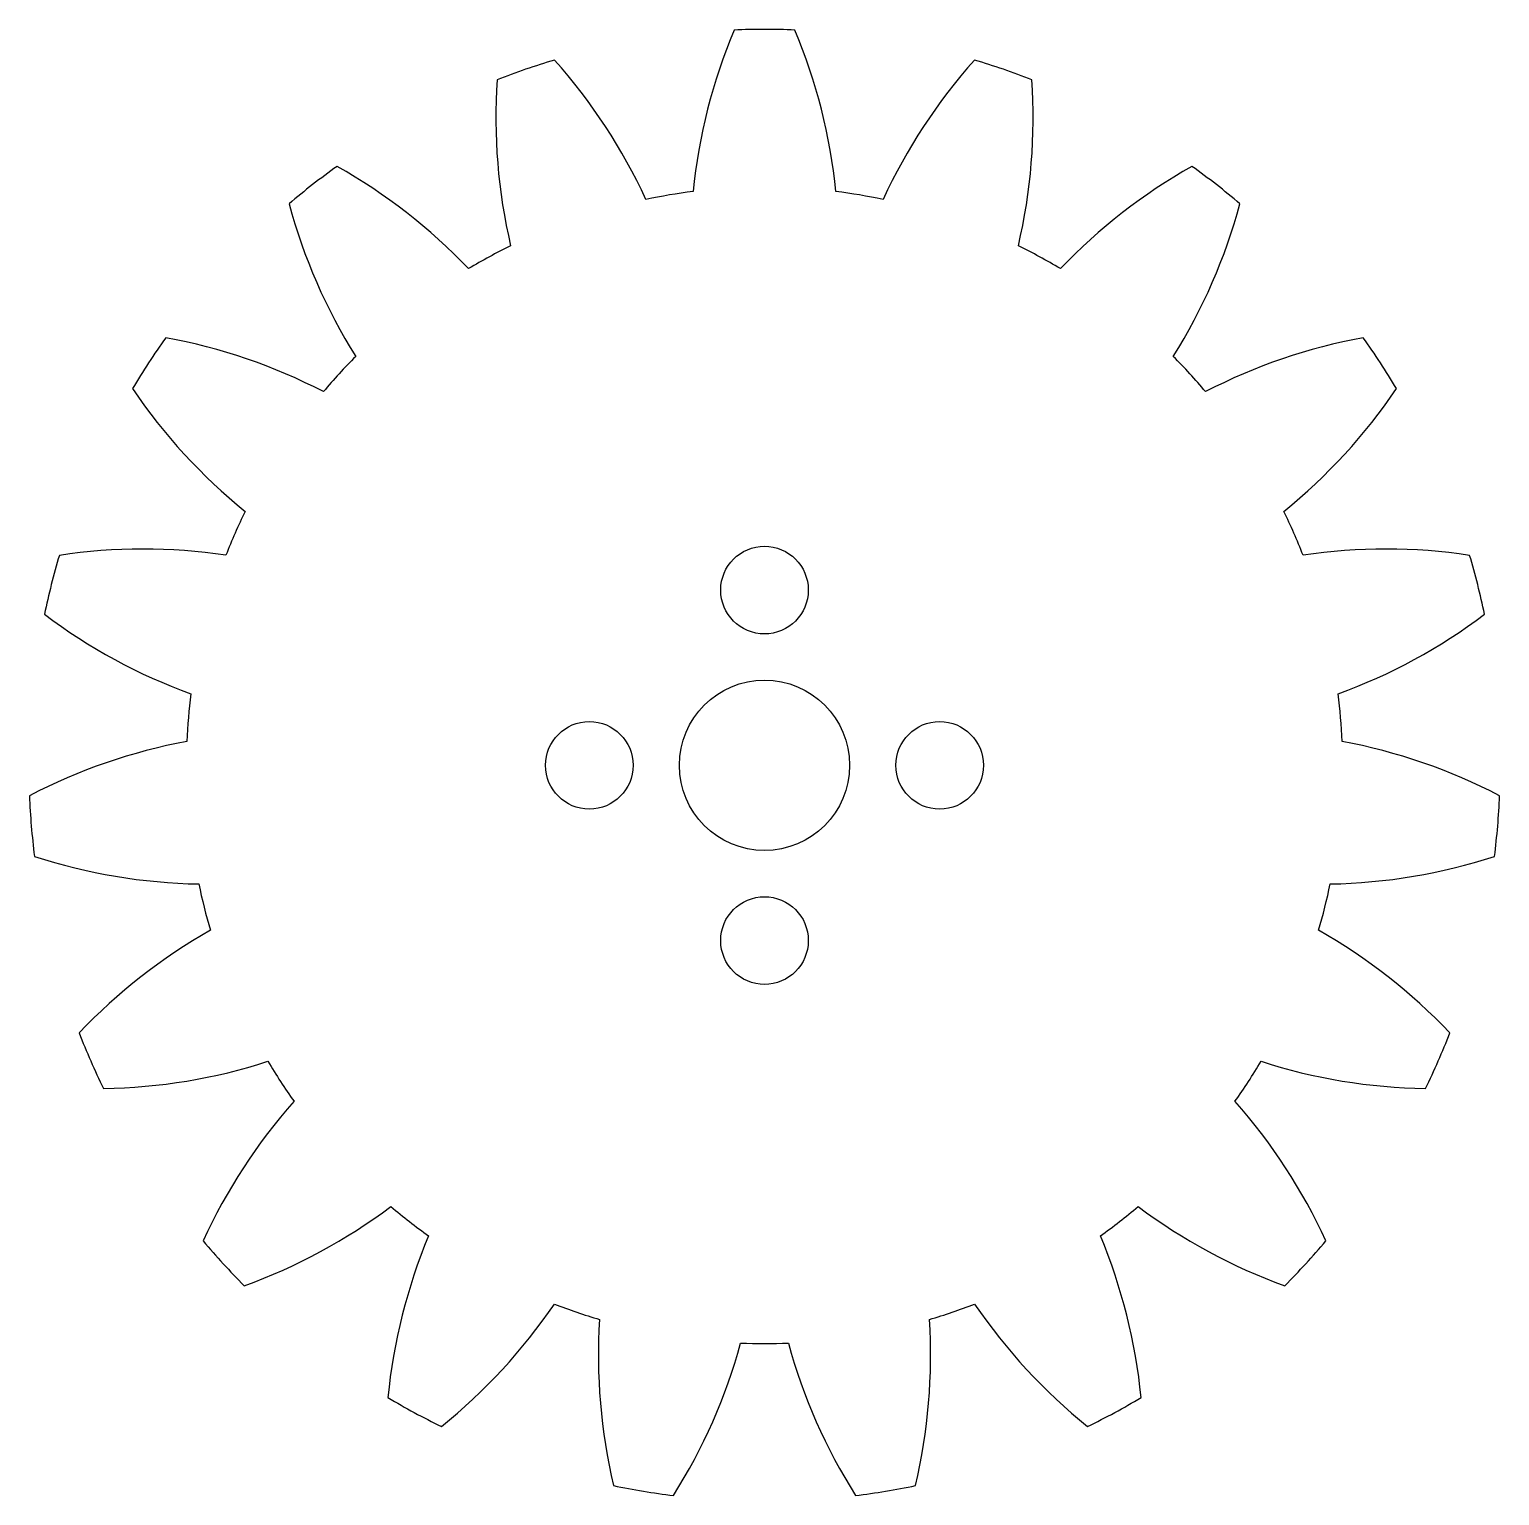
# Model space of a CAD drawing. Extents: x -1.05 to 1.05, y -1.04 to 1.05.
import ezdxf

# ---------------------------------------------------------------- set-up
doc = ezdxf.new("R2010")
doc.units = 0
doc.layers.get('0').update_dxf_attribs({"linetype": 'CONTINUOUS'})

msp = doc.modelspace()

# ---------------------------------------------------------------- linework, layer by layer
msp.add_lwpolyline([(-0.3817, 0.9782, 0.07406), (-0.3623, 0.7412, 0.020671), (-0.4223, 0.7087, 0.07406), (-0.6101, 0.8545, 0.020671), (-0.6786, 0.8012, 0.07406), (-0.5834, 0.5834, 0.020671), (-0.6295, 0.5332, 0.07406), (-0.8545, 0.6101, 0.020671), (-0.902, 0.5375, 0.07406), (-0.7412, 0.3623, 0.020671), (-0.7686, 0.2999, 0.07406), (-1.0063, 0.2996, 0.020671), (-1.0277, 0.2155, 0.07406), (-0.8187, 0.102, 0.020671), (-0.8243, 0.0341, 0.07406), (-1.0491, -0.0434, 0.020671), (-1.0419, -0.1299, 0.07406), (-0.8074, -0.1693, 0.020671), (-0.7907, -0.2354, 0.07406), (-0.9782, -0.3817, 0.020671), (-0.9433, -0.4612, 0.07406), (-0.7087, -0.4223, 0.020671), (-0.6714, -0.4794, 0.07406), (-0.8012, -0.6786, 0.020671), (-0.7425, -0.7425, 0.07406), (-0.5332, -0.6295, 0.020671), (-0.4794, -0.6714, 0.07406), (-0.5375, -0.902, 0.020671), (-0.4612, -0.9433, 0.07406), (-0.2999, -0.7686, 0.020671), (-0.2354, -0.7907, 0.07406), (-0.2155, -1.0277, 0.020671), (-0.1299, -1.0419, 0.07406), (-0.0341, -0.8243, 0.020671), (0.0341, -0.8243, 0.07406), (0.1299, -1.0419, 0.020671), (0.2155, -1.0277, 0.07406), (0.2354, -0.7907, 0.020671), (0.2999, -0.7686, 0.07406), (0.4612, -0.9433, 0.020671), (0.5375, -0.902, 0.07406), (0.4794, -0.6714, 0.020671), (0.5332, -0.6295, 0.07406), (0.7425, -0.7425, 0.020671), (0.8012, -0.6786, 0.07406), (0.6714, -0.4794, 0.020671), (0.7087, -0.4223, 0.07406), (0.9433, -0.4612, 0.020671), (0.9782, -0.3817, 0.07406), (0.7907, -0.2354, 0.020671), (0.8074, -0.1693, 0.07406), (1.0419, -0.1299, 0.020671), (1.0491, -0.0434, 0.07406), (0.8243, 0.0341, 0.020671), (0.8187, 0.102, 0.07406), (1.0277, 0.2155, 0.020671), (1.0063, 0.2996, 0.07406), (0.7686, 0.2999, 0.020671), (0.7412, 0.3623, 0.07406), (0.902, 0.5375, 0.020671), (0.8545, 0.6101, 0.07406), (0.6295, 0.5332, 0.020671), (0.5834, 0.5834, 0.07406), (0.6786, 0.8012, 0.020671), (0.6101, 0.8545, 0.07406), (0.4223, 0.7087, 0.020671), (0.3623, 0.7412, 0.07406), (0.3817, 0.9782, 0.020671), (0.2996, 1.0063, 0.07406), (0.1693, 0.8074, 0.020671), (0.102, 0.8187, 0.07406), (0.0434, 1.0491, 0.020671), (-0.0434, 1.0491, 0.07406), (-0.102, 0.8187, 0.020671), (-0.1693, 0.8074, 0.07406), (-0.2996, 1.0063, 0.020671)], format="xyb", close=True)
for centre, radius in [((0, 0.25), 0.0625), ((0, 0), 0.1215), ((-0.25, 0), 0.0625), ((0.25, 0), 0.0625), ((0, -0.25), 0.0625)]:
    msp.add_circle(centre, radius)

doc.saveas('drawing.dxf')
